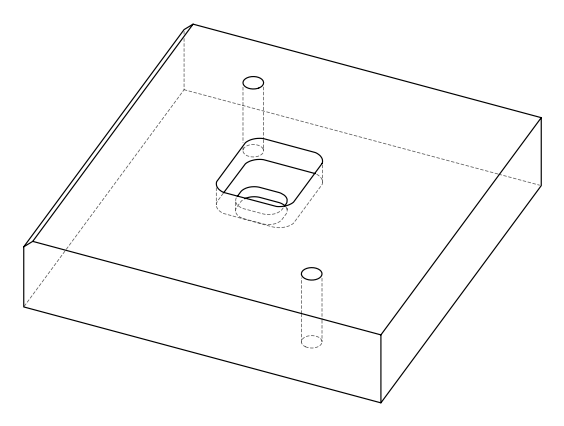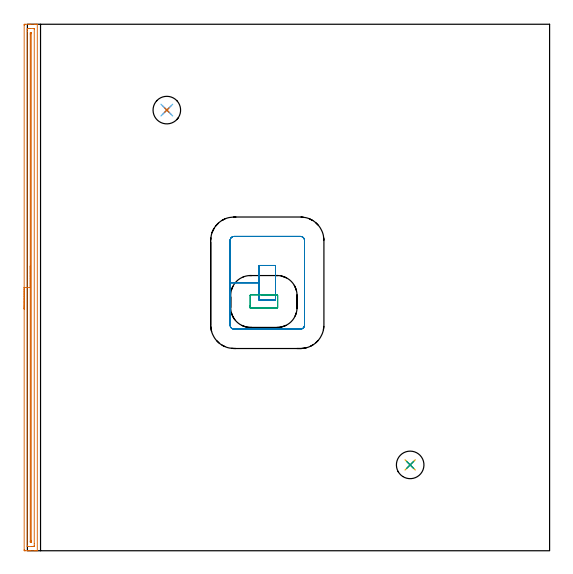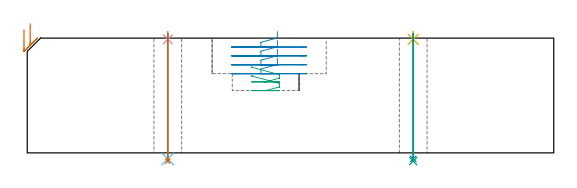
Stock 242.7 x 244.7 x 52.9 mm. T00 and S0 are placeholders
(PLAN: 9 operations, 6 tool changes, 9.6 min)
(1 AREA_MILL | FG_CHAMFER_SURFACE | UGT0205_001 | 6.03 min | 4558 mm3)
(2 MILL_RECTANGULAR_POCKET | POCKET_RECTANGULAR_STRAIGHT | UGT0201_100 | Follow Part, ap 4.5, ae 75% | 2.16 min | 51040 mm3)
(3 MILL_RECTANGULAR_POCKET_1 | POCKET_RECTANGULAR_STRAIGHT_1 | UGT0201_100 | Follow Part, ap 4.5, ae 75% | 0.38 min | 5224 mm3)
(4 SPOT_DRILL | STEP1HOLE | NXT0321_9005460120000 | 0.03 min | 1 mm3)
(5 SPOT_DRILL_1 | STEP1HOLE_1 | NXT0321_9005460120000 | 0.03 min | 3 mm3)
(6 DRILL_THROUGH_HOLE_INTO_CENTER | STEP1HOLE | NXT0301_042 | 0.23 min | 2084 mm3)
(7 DRILL_TO_ENLARGE_THROUGH_HOLE | STEP1HOLE | NXT0301_099 | 0.24 min | 4714 mm3)
(8 DRILL_THROUGH_HOLE_INTO_CENTER_1 | STEP1HOLE_1 | NXT0301_042 | 0.23 min | 2086 mm3)
(9 DRILL_TO_ENLARGE_THROUGH_HOLE_1 | STEP1HOLE_1 | NXT0301_099 | 0.24 min | 4713 mm3)
(TOOL UGT0205_001 | Chamfer Mill 20 x 3 x 45 deg. | D20 FL50 Z2)
(TOOL UGT0201_100 | End Mill 18 mm | D18 FL22 Z2)
(TOOL NXT0321_9005460120000 | NC Spot Drill, 142deg, 12mm, Carbide, Uncoated | D12 PA142 FL30 Z2)
(TOOL NXT0301_042 | Carbide Drill 7.1mm [860.1-0710-057A1-MM 2214] | D7.1 PA140 FL85 Z2)
(TOOL NXT0301_099 | Carbide Drill 12.8mm [860.1-1280-038A1-MM 2214] | D12.8 PA140 FL60 Z2)
(OP 1 AREA_MILL)
G17 G21 G94 G90
T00 M6
G54
G17 G0 G90 X-1.5 Y112.35 S1061 M3
G43 Z62.9 H0
Z56.8
G94 G1 Y112.388 Z55.928 F250.
Y112.502 Z55.064
Y112.691 Z54.212
Y112.953 Z53.38
Y113.287 Z52.574
Y113.69 Z51.8
Y114.159 Z51.064
Y114.69 Z50.372
Y115.279 Z49.729
Y115.922 Z49.14
Y116.614 Z48.608
Y117.35 Z48.14
Y118.124 Z47.737
Y118.93 Z47.403
Y119.762 Z47.141
Y120.614 Z46.952
Y121.478 Z46.838
Y122.35 Z46.8
X-1.499 Y244.102 Z46.801
X-1.496 Y244.517 Z46.802
X-1.491 Y244.69 Z46.805
X-1.086 Y244.7 Z47.21
X0.671 Z48.966
X1.25 Z49.547
X1.55 Z49.847
X3.308 Z51.602
X3.908 Z52.208
X4.186 Z52.485
X4.318 Z52.617
X4.594 Y244.69 Z52.893
X4.6 Y244.547 Z52.9
Y0.153
X4.594 Y0.01 Z52.893
X4.317 Y0. Z52.616
X3.908 Z52.208
X3.308 Z51.602
X1.25 Z49.547
X0.671 Z48.966
X0.082 Z48.377
X-1.086 Y0.001 Z47.21
X-1.311 Y0.004 Z46.985
X-1.491 Y0.01 Z46.805
X-1.496 Y0.183 Z46.802
X-1.499 Y0.598 Z46.801
X-1.5 Y122.35 Z46.8
X-0.086 Z48.214
Y241.426
X-0.085 Y242.193 Z48.215
X-0.083 Y242.318 Z48.217
X-0.075 Y242.69 Z48.225
X0.297 Y242.698 Z48.597
X0.671 Y242.699 Z48.971
X1.173 Y242.7 Z49.473
X2.931 Z51.231
X3.109 Y242.699 Z51.409
X3.136 Y242.698 Z51.436
X3.163 Y242.694 Z51.463
X3.179 Y242.689 Z51.479
X3.18 Y242.668 Z51.48
X3.185 Y242.442 Z51.485
X3.186 Y3.274 Z51.486
X3.185 Y2.507 Z51.485
X3.183 Y2.382 Z51.483
X3.175 Y2.01 Z51.475
X2.803 Y2.002 Z51.103
X2.429 Y2.001 Z50.729
X1.927 Y2. Z50.227
X0.169 Z48.469
X-0.009 Y2.001 Z48.291
X-0.036 Y2.002 Z48.264
X-0.063 Y2.006 Z48.237
X-0.079 Y2.011 Z48.221
X-0.08 Y2.032 Z48.22
X-0.085 Y2.258 Z48.215
X-0.086 Y122.35 Z48.214
X1.328 Z49.628
X1.329 Y239.866 Z49.629
X1.333 Y240.534 Z49.633
X1.335 Y240.645 Z49.635
X1.338 Y240.69 Z49.638
X1.39 Y240.696 Z49.69
X1.55 Z49.85
X1.713 Y240.693 Z50.013
X1.756 Y240.69 Z50.056
X1.765 Y240.666 Z50.065
X1.768 Y240.608 Z50.068
X1.77 Y240.534 Z50.07
X1.771 Y240.309 Z50.071
Y4.834
X1.767 Y4.166 Z50.067
X1.765 Y4.055 Z50.065
X1.762 Y4.01 Z50.062
X1.71 Y4.004 Z50.01
X1.55 Z49.85
X1.387 Y4.007 Z49.687
X1.344 Y4.01 Z49.644
X1.335 Y4.034 Z49.635
X1.332 Y4.092 Z49.632
X1.33 Y4.166 Z49.63
X1.329 Y4.391 Z49.629
X1.328 Y122.35 Z49.628
Y123.222 Z49.666
Y124.087 Z49.78
Y124.938 Z49.969
Y125.77 Z50.231
Y126.576 Z50.565
Y127.35 Z50.968
Y128.086 Z51.437
Y128.778 Z51.968
Y129.421 Z52.557
Y130.01 Z53.201
Y130.542 Z53.893
Y131.01 Z54.628
Y131.413 Z55.402
Y131.747 Z56.208
Y132.009 Z57.04
Y132.198 Z57.892
Y132.312 Z58.757
Y132.35 Z59.628
G0 Z62.9
M5
M2
(OP 2 MILL_RECTANGULAR_POCKET)
G17 G21 G94 G90
T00 M6
G54
G17 G0 G90 X115.3 Y121.753 S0 M3
G43 Z62.9 H0
Z55.9
G94 G1 Y132.6 Z52.993 F250.
X107.7 Z50.957
Y124.55 Z48.8
Y116.5 F500.
X115.3
Y132.6
X107.7
Y124.55
X94.2
Y104.9
G3 X96.1 Y103. R1.9
G1 X126.9
G3 X128.8 Y104.9 R1.9
G1 Y144.2
G3 X126.9 Y146.1 R1.9
G1 X96.1
G3 X94.2 Y144.2 R1.9
G1 Y124.55
Y123.55
G0 X115.3 Y121.753 Z51.8
G1 Y132.6 Z48.893 F250.
X107.7 Z46.857
Y124.55 Z44.7
Y116.5 F500.
X115.3
Y132.6
X107.7
Y124.55
X94.2
Y104.9
G3 X96.1 Y103. R1.9
G1 X126.9
G3 X128.8 Y104.9 R1.9
G1 Y144.2
G3 X126.9 Y146.1 R1.9
G1 X96.1
G3 X94.2 Y144.2 R1.9
G1 Y124.55
Y123.55
G0 X115.3 Y121.753 Z47.7
G1 Y132.6 Z44.793 F250.
X107.7 Z42.757
Y124.55 Z40.6
Y116.5 F500.
X115.3
Y132.6
X107.7
Y124.55
X94.2
Y104.9
G3 X96.1 Y103. R1.9
G1 X126.9
G3 X128.8 Y104.9 R1.9
G1 Y144.2
G3 X126.9 Y146.1 R1.9
G1 X96.1
G3 X94.2 Y144.2 R1.9
G1 Y124.55
Y123.55
G0 X115.3 Y121.753 Z43.6
G1 Y132.6 Z40.693 F250.
X107.7 Z38.657
Y124.55 Z36.5
Y116.5 F500.
X115.3
Y132.6
X107.7
Y124.55
X94.2
Y104.9
G3 X96.1 Y103. R1.9
G1 X126.9
G3 X128.8 Y104.9 R1.9
G1 Y144.2
G3 X126.9 Y146.1 R1.9
G1 X96.1
G3 X94.2 Y144.2 R1.9
G1 Y124.55
Y123.55
G0 Z62.9
M5
M2
(OP 3 MILL_RECTANGULAR_POCKET_1)
G17 G21 G94 G90
T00 M6
G54
G17 G0 G90 X103.5 Y113.994 S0 M3
G43 Z62.9 H0
Z39.767
G94 G1 Y112.955 Z39.488 F250.
X103.555 Y112.855 Z39.458
X103.655 Y112.8 Z39.427
X116.145 Z36.08
X116.245 Y112.855 Z36.05
X116.3 Y112.955 Z36.019
Y118.745 Z34.468
X116.245 Y118.845 Z34.437
X116.145 Y118.9 Z34.407
X116.1 Z34.395
X109.9 Z32.733
X103.7 F500.
G3 X103.5 Y118.7 R0.2
G1 Y113.
G3 X103.7 Y112.8 R0.2
G1 X116.1
G3 X116.3 Y113. R0.2
G1 Y118.7
G3 X116.1 Y118.9 R0.2
G1 X109.9
X108.9
G0 X103.5 Y113.994 Z35.733
G1 Y112.955 Z35.455 F250.
X103.555 Y112.855 Z35.424
X103.655 Y112.8 Z35.394
X116.145 Z32.047
X116.245 Y112.855 Z32.016
X116.3 Y112.955 Z31.986
Y118.745 Z30.434
X116.245 Y118.845 Z30.404
X116.145 Y118.9 Z30.373
X116.1 Z30.361
X109.9 Z28.7
X103.7 F500.
G3 X103.5 Y118.7 R0.2
G1 Y113.
G3 X103.7 Y112.8 R0.2
G1 X116.1
G3 X116.3 Y113. R0.2
G1 Y118.7
G3 X116.1 Y118.9 R0.2
G1 X109.9
X108.9
G0 Z62.9
M5
M2
(OP 4 SPOT_DRILL)
G17 G21 G94 G90
T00 M6
G54
G17 G0 G90 X64.8 Y204.8 S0 M3
G43 Z62.9 H0
G94 G81 G98 Z52.349 F250. R55.9
G80
M5
M2
(OP 5 SPOT_DRILL_1)
G17 G21 G94 G90
T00 M6
G54
G17 G0 G90 X177.9 Y39.9 S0 M3
G43 Z62.9 H0
G94 G81 G98 Z52.349 F250. R55.9
G80
M5
M2
(OP 6 DRILL_THROUGH_HOLE_INTO_CENTER)
G17 G21 G94 G90
T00 M6
G54
G17 G0 G90 X64.8 Y204.8 S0 M3
G43 Z62.9 H1
G94 G73 G98 Z-2.792 F250. Q6.962 R54.9
G80
M5
M2
(OP 7 DRILL_TO_ENLARGE_THROUGH_HOLE)
G17 G21 G94 G90
T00 M6
G54
G17 G0 G90 X64.8 Y204.8 S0 M3
G43 Z62.9 H1
G94 G73 G98 Z-3.829 F250. Q11.346 R54.9
G80
M5
M2
(OP 8 DRILL_THROUGH_HOLE_INTO_CENTER_1)
G17 G21 G94 G90
T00 M6
G54
G17 G0 G90 X177.9 Y39.9 S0 M3
G43 Z62.9 H1
G94 G73 G98 Z-2.792 F250. Q6.962 R54.9
G80
M5
M2
(OP 9 DRILL_TO_ENLARGE_THROUGH_HOLE_1)
G17 G21 G94 G90
T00 M6
G54
G17 G0 G90 X177.9 Y39.9 S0 M3
G43 Z62.9 H1
G94 G73 G98 Z-3.829 F250. Q11.346 R54.9
G80
M5
M2
